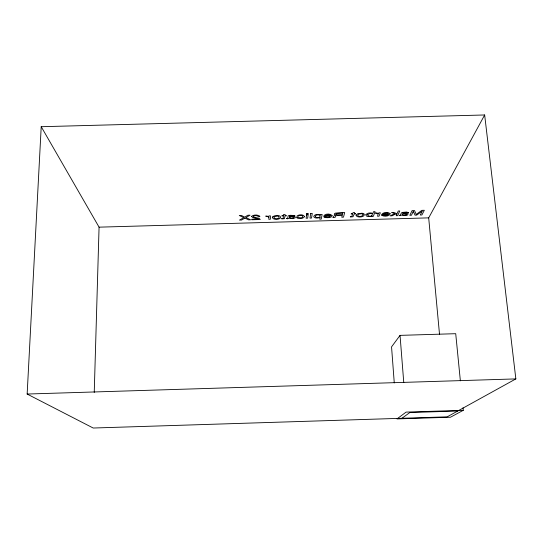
<?xml version="1.0" encoding="UTF-8"?>
<svg xmlns="http://www.w3.org/2000/svg" width="543" height="543" viewBox="0 0 543 543"><rect width="100%" height="100%" fill="white"/><g stroke="black" fill="none" stroke-linecap="round" stroke-linejoin="round"><path stroke-width="0.81" d="M94.238 392.433L99.07 227.157L41.214 126.709L484.655 114.973L515.85 378.905L447.181 416.848L93.199 428.027L27.15 394.042L41.214 126.709M439.504 334.223L428.692 217.865L484.655 114.973M460.369 380.84L455.72 333.694L400.042 335.37L391.551 346.882L394.266 382.896M401.915 418.28L409.822 412.537L457.715 411.024M463.281 410.304L450.473 417.228L396.987 418.918L406.089 412.103L463.281 410.304L463.03 407.779M27.15 394.042L515.85 378.905M99.07 227.157L428.692 217.865M400.042 335.37L403.768 382.591M268.846 217.349L268.826 219.277L270.38 219.236L270.428 215.87L268.934 215.91L268.934 216.494L265.887 215.938L265.887 216.535L267.869 216.623L268.846 217.349M363.029 214.505L363.023 215.021C361.991 216.555 358.875 217.017 357.654 215.551L358.312 214.268L361.394 213.738A2.138 0.76 -4.5 0 1 362.683 214.078L363.029 214.505M315.259 216.277C315.612 218.32 320.275 217.967 320.302 215.836C319.277 214.363 316.026 214.614 315.259 216.277M332.065 215.503C332.642 219.134 320.024 217.268 325.148 216.643C326.587 217.662 329.309 217.587 330.361 216.053L323.58 216.243C324.87 213.508 330.198 213.379 332.065 215.503M335.988 214.078L337.346 214.818L342.409 214.716L342.816 213.114L337.142 213.365L335.988 214.078M367.428 214.797C372.131 220.037 375.491 209.55 367.428 214.797M281.81 218.469L281.783 218.91L284.444 218.693L285.007 215.924L286.27 215.89L286.304 215.422L285.034 215.456L285.095 214.505L283.507 214.546L283.453 215.503L281.96 215.544L281.939 216.012L283.426 215.971L283.208 218.32L281.81 218.469M286.677 218.374L287.199 218.822L289.181 218.266L293.064 218.693L295.46 217.655L294.727 216.949L289.371 216.29L291.611 215.673L295.127 216.209L294.55 215.503L290.125 215.293L288.143 215.809L287.715 218.171L286.677 218.374M289.358 216.996C291.503 220.634 297.428 216.243 289.358 216.996M402.315 214.275C402.879 215.578 405.601 215.266 406.673 214.512L406.178 214.057L402.519 213.82L402.315 214.275M356.045 215.082C356.384 218.51 366.64 216.996 363.878 213.65A3.862 1.378 -4.5 0 0 361.787 213.236L357.667 213.759L356.045 215.082M306.551 214.872L306.103 218.232L307.677 218.184L308.146 214.824L306.551 214.872M306.72 213.582L306.639 214.234L308.234 214.186L308.322 213.535L306.72 213.582M310.684 213.467L309.999 218.116L311.546 218.076L312.252 213.426L310.684 213.467M365.846 214.811C366.111 217.438 370.326 216.63 372.098 215.944L371.941 216.379L373.367 216.338L375.043 211.648L373.516 211.689L372.912 213.399C370.679 212.68 367.258 212.625 365.846 214.811M408.553 212.734L408.499 213.026C405.159 211.811 398.033 213.365 407.827 213.772C409.13 215.924 403.177 215.897 401.868 215.096L399.173 215.625L400.456 215.001L401.331 213.046L402.159 212.442L406.727 212.021L408.553 212.734M320.031 217.465L319.725 219.168L321.266 219.121L322.135 214.431L320.614 214.471L320.533 214.926C318.476 214.186 314.03 213.928 313.691 216.779C315.069 218.653 318.103 218.103 320.031 217.465M251.585 216.345L252.631 217.499L258.482 219.039L251.728 219.229L251.748 219.759L260.226 219.521L259.181 218.334L254.009 217.159L253.276 216.576L253.9 215.924L255.638 215.646L257.511 215.843L258.271 216.677L259.866 216.63L259.69 216.1C257.491 214.607 253.662 214.6 251.585 216.345M272.389 217.037C272.165 221.008 283.772 219.379 279.821 216.012A3.835 1.391 -2.2 0 0 277.588 215.598L274.235 215.91L272.389 217.037M390.145 213.874C388.768 216.65 383.949 216.705 381.593 215.252C383.249 214.838 386.657 216.793 388.347 214.424L381.58 214.614C383.168 212.041 387.783 211.838 390.064 213.528L390.145 213.874M333.022 217.37L335.099 217.41L335.852 215.91L336.789 215.483L342.28 215.245L341.778 217.227L343.488 217.18L344.696 212.517L335.472 213.114L334.44 213.691L334.278 214.451L335.784 215.137L334.25 215.707L333.022 217.37M274.045 216.976L274.059 217.899C275.321 219.175 277.819 218.944 279.156 217.872L278.729 216.433A2.124 0.774 -2.2 0 0 277.33 216.1L275.281 216.25L274.045 216.976M350.466 216.542L350.337 216.983L353.031 216.759L354.219 213.983L355.482 213.942L355.617 213.474L354.362 213.514L354.64 212.551L353.052 212.598L352.78 213.555L351.294 213.596L351.158 214.064L352.645 214.023L351.884 216.386L350.466 216.542M304.589 216.691L302.75 218.15L298.345 218.374A3.183 1.147 -2.8 0 1 297.007 217.879L296.614 217.315L300.937 217.974A1.914 0.692 -2.8 0 0 302.234 217.614L302.879 216.284C301.86 214.987 299.369 215.157 298.236 216.223L296.722 216.27C298.44 214.376 303.598 214.044 304.589 216.691M375.837 212.849L375.613 213.453L378.206 213.942L377.514 216.223L379.062 216.175L380.338 212.781L378.851 212.822L378.634 213.413L375.837 212.849M396.77 214.424L396.22 215.693L397.707 215.652L399.75 210.969L398.243 211.01L397.062 213.745L393.682 212.408L391.686 212.462L394.7 213.643L390.084 215.863L392.06 215.809L395.65 214.023L396.77 214.424M412.992 212.041L411.451 215.266L409.836 215.313L412.069 210.623L414.526 210.555L416.203 214.424L421.85 210.351L424.327 210.277L421.904 214.974L420.275 215.014L422.339 211.071L416.705 215.116L415.015 215.164L413.318 211.322L412.992 212.041M325.488 215.415L325.264 215.747L330.416 215.605L329.798 214.906L328.563 214.675L325.488 215.415M383.636 213.779L383.351 214.118L388.489 213.976L388.014 213.27L386.833 213.039L383.636 213.779M244.879 218.062L241.601 220.044L239.47 220.105L243.753 217.628L239.266 215.469L241.343 215.415L244.73 217.112L247.886 215.232L250.065 215.171L245.898 217.567L250.594 219.793L248.524 219.847L244.879 218.062"/></g></svg>
